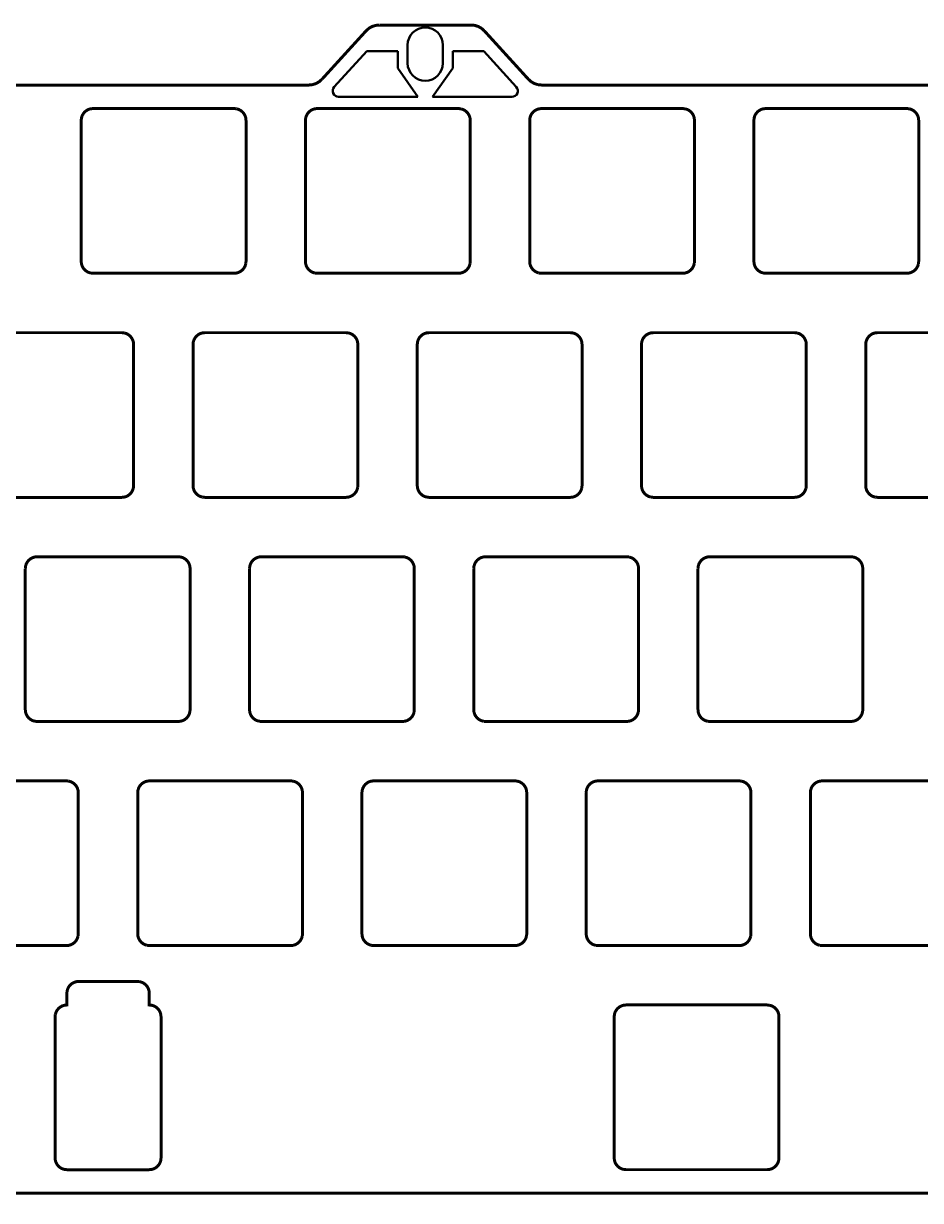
# Model space of a CAD drawing. Header units: millimetres. Extents: x -9 to 695, y -239 to 113.
# Drawn here: x 63.9 to 140.1, y -228.9 to -128.8 of the extents above; entities that cross this region are included whole.
import ezdxf

# ---------------------------------------------------------------- set-up
doc = ezdxf.new("R2010")
doc.units = ezdxf.units.MM
doc.layers.add('Board Outline Layer', color=6, linetype='Continuous', true_color=0xff00ff)

msp = doc.modelspace()

# ---------------------------------------------------------------- linework, layer by layer
at = {"layer": 'Board Outline Layer', "lineweight": 50}
for p, q in [((96.56958818215566, -132.189853638426), (96.56958818215567, -130.6587681954168)), ((99.56958818215566, -130.6587681954168), (99.56958818215566, -132.189853638426)), ((90.33513612059552, -134.2146193684268), (93.10193842009484, -131.1769236395093)), ((95.72599615287622, -131.1769236395093), (93.10193842009481, -131.1769236395092)), ((95.72599615287622, -132.6258479667461), (95.72599615287622, -131.1769236395093)), ((100.4131802114351, -132.6258479667461), (100.4131802114351, -131.1769236395093)), ((100.4131802114351, -131.1769236395093), (103.0372379442165, -131.1769236395092)), ((105.8040402437158, -134.2146193684268), (103.0372379442165, -131.1769236395093)), ((97.44866913266041, -135.0513061135178), (95.72599615287622, -132.6258479667461)), ((98.69050723165091, -135.0513061135178), (100.4131802114351, -132.6258479667461)), ((90.70478735578898, -135.0513061135178), (93.7159407861598, -135.0513061135178)), ((95.0793164016121, -135.0513061135178), (93.7159407861598, -135.0513061135178)), ((95.08555904503783, -135.0512671414021), (97.4486646631251, -135.0512980926705)), ((101.0536173192735, -135.0512671414021), (98.69051170118622, -135.0512980926705)), ((101.0598599626992, -135.0513061135178), (102.4232355781515, -135.0513061135178)), ((105.4343890085223, -135.0513061135178), (102.4232355781515, -135.0513061135178))]:
    msp.add_line(p, q, dxfattribs=at)
at = {"layer": 'Board Outline Layer', "lineweight": 25}
for p, q in [((97.17876563691156, -135.0381994897702), (95.0793164016121, -135.0513061135178)), ((97.4486646631251, -135.0512980926705), (95.08555904503457, -135.0512671414021)), ((98.69051170118622, -135.0512980926705), (101.0536173192768, -135.0512671414021)), ((98.96041072739976, -135.0381994897702), (101.0598599626992, -135.0513061135178))]:
    msp.add_line(p, q, dxfattribs=at)
at = {"layer": 'Board Outline Layer', "const_width": 0.254000508001016}
for points in [[(89.29143222584374, -133.5612883334823), (93.04375633049195, -129.4412730934518), (93.28561561421051, -129.2274046657149), (93.53786351870633, -129.0831577772212), (93.84147032591994, -128.983945178796), (94.15290034878, -128.9512553134162)], [(94.15290034878, -128.9512553134162), (100.0636191702176, -128.9512553134162)], [(100.0636191702176, -128.9512553134162), (101.9735759901313, -128.9512553134162), (102.2661591752976, -128.9800335709728), (102.5712645855085, -129.0754107617271), (102.8491919413632, -129.2332974775006), (103.0829740089273, -129.4417810944678)], [(103.0829740089273, -129.4417810944678), (106.8319707069207, -133.5610343329743), (107.0500047429888, -133.7579101267258), (107.3259508948811, -133.9193274495605), (107.6298117026027, -134.0186162481381)], [(18.67903700105328, -134.0186162481381), (18.99046702391332, -134.0513569136194), (88.18228820755571, -134.0513569136194), (88.5032432494658, -134.0166350441757), (88.77957040212007, -133.9272014653085), (89.05752315802559, -133.7695179499415), (89.29143222584374, -133.5612883334823)], [(107.6298117026027, -134.0186162481381), (107.9413687257167, -134.0513569136194), (177.1330629091051, -134.0513569136194), (177.453916350812, -134.0166350441757), (177.7302435034663, -133.9272014653085), (178.008170859321, -133.7695179499415), (178.2422069273931, -133.5612883334823)], [(82.05229074756078, -136.0741915592887), (81.83847311992552, -136.0513061135178), (69.83867632033193, -136.0513061135178), (69.63715231728392, -136.0716515542087), (69.46064736427401, -136.1252202613461), (69.27449039196007, -136.2254234617525), (69.13570451438831, -136.3399014907086), (69.01962628223185, -136.4772649654356), (68.91718787735503, -136.6619995349047), (68.8554149538092, -136.8681209471475), (68.83867632033193, -137.0513061135178)], [(82.82186148670228, -149.2345928800914), (82.8384731199255, -149.051407713721), (82.8384731199255, -137.0513061135178), (82.81825467948865, -136.849756710419), (82.76468597235123, -136.6732771574599), (82.6809674049141, -136.5122916354889), (82.54987774273476, -136.3484105077266), (82.38764761827453, -136.2153904416865), (82.22777969853868, -136.1298684706425), (82.05229074756078, -136.0741915592887)], [(99.56356837011603, -136.0513061135178), (88.88871442040814, -136.0513061135178), (88.6871904173601, -136.0716515542087), (88.5106854643502, -136.1252202613461), (88.34969994237917, -136.2088118285293), (88.18586961471851, -136.3399014907086), (88.06966438230806, -136.4772649654356), (87.96722597743123, -136.6619995349047), (87.91152366602661, -136.8375392859842), (87.8887144204081, -137.0513061135178)], [(99.56356837011603, -136.0513061135178), (100.888739820459, -136.0513061135178), (101.102455847891, -136.0741915592887)], [(101.8720011869817, -149.2345928800914), (101.8887652205097, -149.051407713721), (101.8887652205097, -137.0513061135178), (101.8684197798188, -136.849756710419), (101.8148256726306, -136.6732771574599), (101.7312341054475, -136.5122916354889), (101.6001444432682, -136.3484105077266), (101.4379397188587, -136.2153904416865), (101.2780717991229, -136.1298684706425), (101.102455847891, -136.0741915592887)], [(120.1527225484244, -136.0741915592887), (119.9390319210431, -136.0513061135178), (107.9388795207383, -136.0513061135178), (107.7373301176395, -136.0716515542087), (107.5608505646804, -136.1252202613461), (107.3998650427094, -136.2088118285293), (107.2360347150487, -136.3399014907086), (107.102963848907, -136.5021824152705), (107.0175180780154, -136.6619995349047), (106.9556181542156, -136.8681209471475), (106.9388795207384, -137.0513061135178)], [(120.9222932875659, -149.2345928800914), (120.9390319210431, -149.051407713721), (120.9390319210431, -137.0513061135178), (120.918711880403, -136.849756710419), (120.8651177732148, -136.6732771574599), (120.7813992057777, -136.5122916354889), (120.6503095435984, -136.3484105077266), (120.4879778189349, -136.2153904416865), (120.3282368994531, -136.1298684706425), (120.1527225484244, -136.0741915592887)], [(139.2027606485006, -136.0741915592887), (138.9889430208653, -136.0513061135178), (126.9891716213226, -136.0513061135178), (126.7874952179697, -136.0716515542087), (126.6110156650106, -136.1252202613461), (126.4248586926967, -136.2254234617525), (126.2860728151249, -136.3399014907086), (126.1530019489832, -136.5021824152705), (126.0675561780916, -136.6619995349047), (126.011726866433, -136.8375392859842), (125.9889176208145, -137.0513061135178)], [(139.9661337752468, -149.2651491412039), (139.9889430208653, -149.051407713721), (139.9889430208653, -137.0513061135178), (139.9686229802252, -136.849756710419), (139.915028873037, -136.6732771574599), (139.8314373058539, -136.5122916354889), (139.7003476436746, -136.3484105077266), (139.5381175192143, -136.2153904416865), (139.3782749995293, -136.1298684706425), (139.2027606485006, -136.0741915592887)], [(68.83867632033193, -137.0513061135178), (68.83842231982393, -149.051407713721), (68.8587677605148, -149.2530079169214), (68.91233646765222, -149.4294366697789), (69.01256506810942, -149.6155174419405), (69.1271446972687, -149.7543033195122), (69.28937482172893, -149.8873233855524), (69.44924274146479, -149.9728453565963), (69.62473169244267, -150.0285222679501)], [(87.8887144204081, -137.0513061135178), (87.8887144204081, -149.051407713721), (87.90893286084501, -149.2530079169214), (87.96250156798243, -149.4294366697789), (88.04622013541956, -149.5904729918516), (88.17730979759888, -149.7543033195122), (88.33953992205915, -149.8873233855524), (88.49940784179495, -149.9728453565963), (88.67489679277287, -150.0285222679501)], [(106.9388795207384, -137.0513061135178), (106.9388795207384, -149.051407713721), (106.9592249614292, -149.2530079169214), (107.0127936685666, -149.4294366697789), (107.0963852357498, -149.5904729918516), (107.2274748979291, -149.7543033195122), (107.3897050223893, -149.8873233855524), (107.5495729421252, -149.9728453565963), (107.7251888933571, -150.0285222679501)], [(125.9889176208145, -137.0513061135178), (125.9889176208145, -149.051407713721), (126.0092630615054, -149.2530079169214), (126.0628317686428, -149.4294366697789), (126.146423335826, -149.5904729918516), (126.2776399982593, -149.7543033195122), (126.4398701227195, -149.8873233855524), (126.5997380424554, -149.9728453565963), (126.7752269934333, -150.0285222679501)], [(69.62473169244267, -150.0285222679501), (69.83842231982392, -150.051407713721), (81.83847311992552, -150.051407713721), (82.04012412322754, -150.0310622730302), (82.21660367618664, -149.9774935658927), (82.37758919815768, -149.8939019987096), (82.54144492586914, -149.7628123365303), (82.65752315802561, -149.6254488618033), (82.75996156290238, -149.4407142923342), (82.82186148670228, -149.2345928800914)], [(88.67489679277287, -150.0285222679501), (88.88871442040814, -150.051407713721), (100.888739820459, -150.051407713721), (101.0902892235577, -150.0310622730302), (101.2667687765168, -149.9774935658927), (101.4529257488308, -149.8772649654355), (101.5915846261485, -149.7628123365303), (101.7078152586098, -149.6254488618033), (101.8101266632326, -149.4407142923342), (101.8720011869817, -149.2345928800914)], [(107.7251888933571, -150.0285222679501), (107.9388795207383, -150.051407713721), (119.9390319210431, -150.051407713721), (120.1404543238879, -150.0310622730302), (120.316933876847, -149.9774935658927), (120.4779193988181, -149.8939019987096), (120.6417497264788, -149.7628123365303), (120.7579549588892, -149.6254488618033), (120.8604187638168, -149.4407142923342), (120.9222932875659, -149.2345928800914)], [(126.7752269934333, -150.0285222679501), (126.9889176208145, -150.051407713721), (138.9889430208653, -150.051407713721), (139.1904924239641, -150.0310622730302), (139.3669719769233, -149.9774935658927), (139.5531289492372, -149.8772649654355), (139.691914826809, -149.7628123365303), (139.8079930589654, -149.6254488618033), (139.910456863893, -149.4407142923342), (139.9661337752468, -149.2651491412039)], [(72.50197324692577, -155.1244074597205), (72.28815561929052, -155.1015220139496), (60.28835881969691, -155.1015220139496), (60.08680941659811, -155.1218674546405), (59.91032986363902, -155.1754361617779), (59.74934434166796, -155.2590277289611), (59.58538701375332, -155.3901935912928), (59.46930878159684, -155.5275570660197), (59.36687037672003, -155.7122916354889), (59.31116806531541, -155.8878313865684), (59.28835881969691, -156.1015220139496)], [(73.27029938357806, -168.2910063929184), (73.28815561929052, -168.1016236141528), (73.28815561929052, -156.1015220139496), (73.26793717885364, -155.8999980109016), (73.21424147146222, -155.7234930578917), (73.1306499042791, -155.5625329359715), (72.99953484204896, -155.39867720826), (72.83733011763952, -155.2656063421183), (72.67746219790368, -155.1800843710743), (72.50197324692577, -155.1244074597205)], [(91.55223994745917, -155.1244074597205), (91.33842231982393, -155.1015220139496), (79.33826991951912, -155.1015220139496), (79.13684751667434, -155.1218674546405), (78.96036796371521, -155.1754361617779), (78.79938244174416, -155.2590277289611), (78.63555211408352, -155.3901935912928), (78.51934688167304, -155.5275570660197), (78.41690847679625, -155.7122916354889), (78.3550085529964, -155.9183368475793), (78.3383969197731, -156.1015220139496)], [(92.32168368634667, -168.2848087805232), (92.33844771987471, -168.1016236141528), (92.33844771987471, -156.1015220139496), (92.31810227918383, -155.8999980109016), (92.2645081719956, -155.7234930578917), (92.18091660481251, -155.5625329359715), (92.04982694263317, -155.39867720826), (91.88759681817291, -155.2656063421183), (91.72775429848788, -155.1800843710743), (91.55223994745917, -155.1244074597205)], [(110.6021510472814, -155.1244074597205), (110.3884604199001, -155.1015220139496), (98.38856202010331, -155.1015220139496), (98.18701261700451, -155.1218674546405), (98.01053306404542, -155.1754361617779), (97.84954754207436, -155.2590277289611), (97.68571721441373, -155.3901935912928), (97.56951198200325, -155.5275570660197), (97.46707357712643, -155.7122916354889), (97.41137126572183, -155.8878313865684), (97.38856202010332, -156.1015220139496)], [(111.3657781745356, -168.3153904416865), (111.3887144204081, -168.1016236141528), (111.3887144204081, -156.1015220139496), (111.368394379768, -155.8999980109016), (111.3146732723258, -155.7234930578917), (111.2310817051427, -155.5625329359715), (111.0998650427094, -155.39867720826), (110.9376349182491, -155.2656063421183), (110.7777923985641, -155.1800843710743), (110.6021510472814, -155.1244074597205)], [(129.6524431478656, -155.1244074597205), (129.4386255202303, -155.1015220139496), (117.4387271204336, -155.1015220139496), (117.2371777173347, -155.1218674546405), (117.0606981643756, -155.1754361617779), (116.8997126424046, -155.2590277289611), (116.7358823147439, -155.3901935912928), (116.6028114486022, -155.552423715753), (116.5173402776598, -155.7122916354889), (116.4554657539108, -155.9183368475793), (116.4388541206876, -156.1015220139496)], [(130.4158162746118, -168.3153904416865), (130.4386255202303, -168.1016236141528), (130.4386255202303, -156.1015220139496), (130.4183054795902, -155.8999980109016), (130.364711372402, -155.7234930578917), (130.2811198052189, -155.5625329359715), (130.1500301430396, -155.39867720826), (129.9878000185793, -155.2656063421183), (129.8279320988435, -155.1800843710743), (129.6524431478656, -155.1244074597205)], [(148.7026082481958, -155.1244074597205), (148.4889176208145, -155.1015220139496), (136.4887652205097, -155.1015220139496), (136.2873428176649, -155.1218674546405), (136.1108632647058, -155.1754361617779), (135.9498777427348, -155.2590277289611), (135.7860474150741, -155.3901935912928), (135.6698421826637, -155.5275570660197), (135.567378377736, -155.7122916354889), (135.505503853987, -155.9183368475793), (135.4887652205097, -156.1015220139496)], [(78.3383969197731, -156.1015220139496), (78.3383969197731, -168.1016236141528), (78.3573707577208, -168.2970770050596), (78.409948862877, -168.4740137589331), (78.49267682833295, -168.6356088821234), (78.62277588853105, -168.8002520114096), (78.7842694115181, -168.934262679431), (78.94350232998394, -169.0206990523037), (79.14901414100756, -169.0837673784404)], [(97.38856202010332, -156.1015220139496), (97.38856202010332, -168.1016236141528), (97.407662858305, -168.2970770050596), (97.46011396320723, -168.4740137589331), (97.54284192866314, -168.6356088821234), (97.67294098886128, -168.8002520114096), (97.83440911179751, -168.934262679431), (97.99366743031415, -169.0206990523037), (98.19917924133777, -169.0837673784404)], [(116.4388541206876, -156.1015220139496), (116.4386001201796, -168.1016236141528), (116.4575739581272, -168.2970770050596), (116.5101520632834, -168.4740137589331), (116.5928800287393, -168.6356088821234), (116.7231060891915, -168.8002520114096), (116.8845742121277, -168.934262679431), (117.0437055303904, -169.0206990523037), (117.249344341668, -169.0837673784404)], [(135.4887652205097, -156.1015220139496), (135.4887652205097, -168.1016236141528), (135.5078660587114, -168.2970770050596), (135.5604441638676, -168.4740137589331), (135.6430451290695, -168.6356088821234), (135.7732711895217, -168.8002520114096), (135.9346123122039, -168.934262679431), (136.0938706307205, -169.0206990523037), (136.2995094419982, -169.0837673784404)], [(60.09884904067738, -169.0837673784404), (60.28810481918893, -169.1016236141528), (72.28815561929052, -169.1016236141528), (72.48360901019731, -169.0825989761036), (72.66059656417241, -169.0300716710489), (72.82219168736263, -168.947343705593), (72.98678401654732, -168.8172446453949), (73.103725850431, -168.6805669720396), (73.20728185754301, -168.496518203942), (73.27029938357806, -168.2910063929184)], [(79.14901414100756, -169.0837673784404), (79.33826991951912, -169.1016236141528), (91.33842231982393, -169.1016236141528), (91.53997172292273, -169.0813543736144), (91.71645127588182, -169.0277856664769), (91.90260824819579, -168.9275062659181), (92.04126712551356, -168.8130282369621), (92.17436339170607, -168.6507981125018), (92.2598091625976, -168.490930192766), (92.32168368634667, -168.2848087805232)], [(98.19917924133777, -169.0837673784404), (98.38856202010331, -169.1016236141528), (110.3884604199001, -169.1016236141528), (110.5900098229989, -169.0813543736144), (110.766489375958, -169.0277856664769), (110.952646348272, -168.9275062659181), (111.0914322258437, -168.8130282369621), (111.2245030919855, -168.6507981125018), (111.3101012631818, -168.490930192766), (111.3657781745356, -168.3153904416865)], [(117.249344341668, -169.0837673784404), (117.4384731199255, -169.1016236141528), (129.4386255202303, -169.1016236141528), (129.6401749233291, -169.0813543736144), (129.8166544762882, -169.0277856664769), (130.0028114486022, -168.9275062659181), (130.14147032592, -168.8130282369621), (130.2576755583304, -168.6756647622351), (130.360012363004, -168.490930192766), (130.4158162746118, -168.3153904416865)], [(136.2995094419982, -169.0837673784404), (136.4887652205097, -169.1016236141528), (148.4889176208145, -169.1016236141528), (148.6904670239133, -169.0813543736144), (148.8669465768724, -169.0277856664769), (149.0279320988435, -168.9441178991414), (149.1917624265041, -168.8130282369621), (149.3248332926459, -168.6507981125018), (149.4102790635374, -168.490930192766), (149.4721789873373, -168.2848087805232)], [(77.27761459820847, -174.1694163497383), (77.08835881969694, -174.1515601140258), (65.08820641939214, -174.1515601140258), (64.88678401654731, -174.1718547546151), (64.71030446358822, -174.2254742618541), (64.54931894161717, -174.3091420291897), (64.38548861395651, -174.4402824914706), (64.26928338154605, -174.5776459661975), (64.16681957661844, -174.7624313357683), (64.1049450528694, -174.9685781480619), (64.08820641939212, -175.1518141145338)], [(78.07162018621966, -187.3348468805994), (78.08835881969692, -187.151661714229), (78.08835881969692, -175.1518141145338), (78.06925798149526, -174.9562845234747), (78.01667987633904, -174.779373169652), (77.93395191088308, -174.6177780464617), (77.803852850685, -174.4530587170231), (77.64238472774875, -174.3189972489001), (77.4831264092321, -174.2325608760273), (77.27761459820847, -174.1694163497383)], [(96.3277796985387, -174.1694163497383), (96.13852392002714, -174.1515601140258), (84.13847311992552, -174.1515601140258), (83.94301972901874, -174.1706609522275), (83.76603217504365, -174.2231882572821), (83.57926560151047, -174.3223500556057), (83.43987012271953, -174.4360660830378), (83.32290288878508, -174.5727437563931), (83.21947388192707, -174.7568687246431), (83.156329355638, -174.9624313357683), (83.13847311992551, -175.1518141145338)], [(97.11571467440864, -187.3653523416103), (97.13852392002714, -187.151661714229), (97.13852392002714, -175.1518141145338), (97.11942308182543, -174.9562845234747), (97.06697197692324, -174.779373169652), (96.98424401146728, -174.6177780464617), (96.8540179510152, -174.4530587170231), (96.69265142828215, -174.3189972489001), (96.5332915095623, -174.2325608760273), (96.3277796985387, -174.1694163497383)], [(115.3779447988689, -174.1694163497383), (115.1885620201033, -174.1515601140258), (103.1886382202557, -174.1515601140258), (102.9871142172077, -174.1718547546151), (102.8106346642486, -174.2254742618541), (102.6496491422776, -174.3091420291897), (102.4857934145661, -174.4402824914706), (102.3527225484244, -174.6025888160833), (102.2672767775328, -174.7624313357683), (102.205376853733, -174.9685781480619), (102.1887652205097, -175.1518141145338)], [(116.1718233866261, -187.3348468805994), (116.1885620201033, -187.151661714229), (116.1885620201033, -175.1518141145338), (116.1694611819017, -174.9562845234747), (116.1170100769995, -174.779373169652), (116.0342821115435, -174.6177780464617), (115.9041830513454, -174.4530587170231), (115.7426895283584, -174.3189972489001), (115.5834566098925, -174.2325608760273), (115.3779447988689, -174.1694163497383)], [(134.4281098991991, -174.1694163497383), (134.2388541206875, -174.1515601140258), (122.2386763203319, -174.1515601140258), (122.0371523172839, -174.1718547546151), (121.860774364528, -174.2254742618541), (121.6746173922141, -174.3257536624129), (121.5359585148963, -174.4402824914706), (121.4027606485006, -174.6025888160833), (121.3173148776091, -174.7624313357683), (121.2554149538092, -174.9685781480619), (121.2386763203319, -175.1518141145338)], [(135.2221154872103, -187.3348468805994), (135.2388541206875, -187.151661714229), (135.2388541206875, -175.1518141145338), (135.2197532824859, -174.9562845234747), (135.1671751773297, -174.779373169652), (135.0845742121277, -174.6177780464617), (134.9543481516756, -174.4530587170231), (134.7929816289426, -174.3189972489001), (134.6337487104767, -174.2325608760273), (134.4281098991991, -174.1694163497383)], [(64.08820641939212, -175.1518141145338), (64.08820641939212, -187.151661714229), (64.1073072575938, -187.3470643050342), (64.15988536275, -187.5240518590093), (64.24248632795195, -187.685596182098), (64.37271238840408, -187.8502393113842), (64.50926306150542, -187.9671811452679), (64.69331182960295, -188.0706863522783), (64.89882364062657, -188.133754678415)], [(83.13847311992551, -175.1518141145338), (83.13847311992551, -187.151661714229), (83.1575739581272, -187.3470643050342), (83.21005046308024, -187.5240518590093), (83.29277842853615, -187.685596182098), (83.42287748873429, -187.8502393113842), (83.58434561167051, -187.9842245793548), (83.74360393018715, -188.0706863522783), (83.94909034115996, -188.133754678415)], [(102.1887652205097, -175.1518141145338), (102.1885112200017, -187.151661714229), (102.2074850579494, -187.3470643050342), (102.2600885631564, -187.5240518590093), (102.3428165286123, -187.685596182098), (102.4730425890645, -187.8502393113842), (102.6343837117467, -187.9842245793548), (102.7936420302634, -188.0706863522783), (102.9992554414902, -188.133754678415)], [(121.2386763203319, -175.1518141145338), (121.2386763203319, -187.151661714229), (121.2577771585336, -187.3470643050342), (121.3102536634866, -187.5240518590093), (121.3929562288917, -187.685596182098), (121.5231822893439, -187.8502393113842), (121.6597329624452, -187.9671811452679), (121.8437817305427, -188.0706863522783), (122.0494205418204, -188.133754678415)], [(64.89882364062657, -188.133754678415), (65.08820641939214, -188.1516109141274), (77.08835881969694, -188.1516109141274), (77.28978122254173, -188.1313162735381), (77.46626077550083, -188.0777475664007), (77.62724629747187, -187.9941559992176), (77.79107662513253, -187.8630155369367), (77.907281857543, -187.7256520622097), (78.0097202624198, -187.5409174927406), (78.07162018621966, -187.3348468805994)], [(83.94909034115996, -188.133754678415), (84.13847311992552, -188.1516109141274), (96.13852392002714, -188.1516109141274), (96.34004792307515, -188.1313162735381), (96.51655287608504, -188.0777475664007), (96.67753839805607, -187.9941559992176), (96.8413687257167, -187.8630155369367), (96.95757395812721, -187.7256520622097), (97.06001236300402, -187.5409174927406), (97.11571467440864, -187.3653523416103)], [(102.9992554414902, -188.133754678415), (103.1884096197985, -188.1516109141274), (115.1885620201033, -188.1516109141274), (115.3900860231514, -188.1313162735381), (115.5665909761613, -188.0777475664007), (115.7275764981323, -187.9941559992176), (115.8914068257929, -187.8630155369367), (116.0076120582034, -187.7256520622097), (116.1099234628262, -187.5409174927406), (116.1718233866261, -187.3348468805994)], [(122.0494205418204, -188.133754678415), (122.2386763203319, -188.1516109141274), (134.2388541206875, -188.1516109141274), (134.4403781237355, -188.1313162735381), (134.6168576766947, -188.0777475664007), (134.7778431986657, -187.9941559992176), (134.9416989263771, -187.8630155369367), (135.0577771585336, -187.7256520622097), (135.1602155634104, -187.5409174927406), (135.2221154872103, -187.3348468805994)], [(67.7775383980561, -193.2198862506781), (67.58815561929053, -193.2020300149656), (55.58810481918891, -193.2020300149656), (55.38658081614091, -193.2223246555549), (55.21020286338501, -193.2758933626923), (55.02404589107107, -193.3761727632511), (54.88526001349931, -193.4906507922072), (54.75218914735757, -193.6528555166166), (54.66674337646603, -193.8127234363525), (54.60484345266619, -194.0187940484937), (54.58810481918893, -194.2019792148641)], [(86.8278050985895, -193.2198862506781), (86.63842231982393, -193.2020300149656), (74.63826991951913, -193.2020300149656), (74.43672051642032, -193.2223246555549), (74.26024096346121, -193.2758933626923), (74.09925544149017, -193.3595357299771), (73.93542511382951, -193.4906507922072), (73.80235424768779, -193.6528555166166), (73.71690847679623, -193.8127234363525), (73.65500855299639, -194.0187940484937), (73.63826991951913, -194.2019792148641)], [(105.8779701989197, -193.2198862506781), (105.6887144204082, -193.2020300149656), (93.68856202010332, -193.2020300149656), (93.48701261700451, -193.2223246555549), (93.31053306404542, -193.2758933626923), (93.14954754207437, -193.3595357299771), (92.98571721441373, -193.4906507922072), (92.86951198200327, -193.6279888668833), (92.76717517732966, -193.8127234363525), (92.7053006535806, -194.0187940484937), (92.6885620201033, -194.2019792148641)], [(124.9280082989959, -193.2198862506781), (124.7386255202304, -193.2020300149656), (112.7386001201796, -193.2020300149656), (112.5370507170807, -193.2223246555549), (112.3605711641216, -193.2758933626923), (112.1995856421506, -193.3595357299771), (112.0357553144899, -193.4906507922072), (111.9195500820795, -193.6279888668833), (111.8172132774058, -193.8127234363525), (111.761409365798, -193.9882885874828), (111.7386001201796, -194.2019792148641)], [(143.9780463990721, -193.2198862506781), (143.7886636203066, -193.2020300149656), (131.7887652205097, -193.2020300149656), (131.5872158174109, -193.2223246555549), (131.4107362644518, -193.2758933626923), (131.2497507424808, -193.3595357299771), (131.0859204148201, -193.4906507922072), (130.9528495486784, -193.6528555166166), (130.867378377736, -193.8127234363525), (130.805503853987, -194.0187940484937), (130.7887652205097, -194.2019792148641)], [(68.57151858601647, -206.3850627810312), (68.5881556192905, -206.2018776146608), (68.5881556192905, -194.2019792148641), (68.56905478108884, -194.0065766240589), (68.51657827613582, -193.8296652702361), (68.41749267796463, -193.6428732966522), (68.30375125048178, -193.5034270177596), (68.14241012779952, -193.3694671498399), (67.9830248090289, -193.2829545768147), (67.7775383980561, -193.2198862506781)], [(73.63826991951913, -194.2019792148641), (73.63826991951913, -206.2018776146608), (73.65861536021, -206.4034270177596), (73.71218406734742, -206.5799065707187), (73.79577563453057, -206.7408920926898), (73.92699229696387, -206.9047986205028), (74.08922242142413, -207.037818686543), (74.24909034115994, -207.1233152575361), (74.42457929213788, -207.1790175689407)], [(87.62168368634664, -206.3850627810312), (87.63842231982392, -206.2018776146608), (87.63842231982392, -194.2019792148641), (87.61934688167305, -194.0065766240589), (87.56687037672003, -193.8296652702361), (87.4841424112641, -193.6680447469951), (87.354043351066, -193.5034270177596), (87.21736567771063, -193.3864597838252), (87.03331690961309, -193.2829545768147), (86.8278050985895, -193.2198862506781)], [(92.6885620201033, -194.2019792148641), (92.6885620201033, -206.2018776146608), (92.70888206074343, -206.4034270177596), (92.76247616793164, -206.5799065707187), (92.84606773511474, -206.7408920926898), (92.97715739729409, -206.9047986205028), (93.13938752175436, -207.037818686543), (93.29925544149017, -207.1233152575361), (93.47487139272208, -207.1790175689407)], [(106.6719757869309, -206.3850627810312), (106.6887144204081, -206.2018776146608), (106.6887144204081, -194.2019792148641), (106.6696135822064, -194.0065766240589), (106.6170354770503, -193.8296652702361), (106.5343075115943, -193.6680447469951), (106.4040814511422, -193.5034270177596), (106.2675307780408, -193.3864597838252), (106.0834820099433, -193.2829545768147), (105.8779701989197, -193.2198862506781)], [(111.7386001201796, -194.2019792148641), (111.7386001201796, -206.2018776146608), (111.7588185606164, -206.4034270177596), (111.8125142680078, -206.5799065707187), (111.896105835191, -206.7408920926898), (112.0273224976243, -206.9047986205028), (112.1895526220846, -207.037818686543), (112.3492935415664, -207.1233152575361), (112.5249094927983, -207.1790175689407)], [(125.7207692845178, -206.3912095933248), (125.7386255202303, -206.2018776146608), (125.7386255202303, -194.2019792148641), (125.7195246820286, -194.0065766240589), (125.6670735771264, -193.8296652702361), (125.5843456116705, -193.6680447469951), (125.4542465514724, -193.5034270177596), (125.317568878117, -193.3864597838252), (125.1335201100195, -193.2829545768147), (124.9280082989959, -193.2198862506781)], [(130.7887652205097, -194.2019792148641), (130.7887652205097, -206.2018776146608), (130.8090852611498, -206.4034270177596), (130.8626793683381, -206.5799065707187), (130.9462709355212, -206.7408920926898), (131.0773605977005, -206.9047986205028), (131.2395907221608, -207.037818686543), (131.3995602420997, -207.1233152575361), (131.5750745931284, -207.1790175689407)], [(55.37441419180766, -207.1790175689407), (55.58810481918891, -207.2019030147116), (67.58815561929053, -207.2019030147116), (67.78980662259254, -207.1815575740208), (67.96628617555164, -207.1279634668325), (68.15231614761157, -207.0277602664262), (68.29110202518333, -206.9132314373685), (68.4072056573906, -206.7758679626415), (68.50964406226743, -206.5911333931724), (68.57151858601647, -206.3850627810312)], [(74.42457929213788, -207.1790175689407), (74.63826991951913, -207.2019030147116), (86.63842231982393, -207.2019030147116), (86.83997172292275, -207.1815575740208), (87.01645127588183, -207.1279634668325), (87.20260824819579, -207.0277602664262), (87.34126712551355, -206.9132314373685), (87.45747235792399, -206.7758679626415), (87.5598091625976, -206.5911333931724), (87.62168368634664, -206.3850627810312)], [(93.47487139272208, -207.1790175689407), (93.68856202010332, -207.2019030147116), (105.6887144204082, -207.2019030147116), (105.8901368232529, -207.1815575740208), (106.066616376212, -207.1279634668325), (106.252646348272, -207.0277602664262), (106.3914322258437, -206.9132314373685), (106.5076374582542, -206.7758679626415), (106.6101012631818, -206.5911333931724), (106.6719757869309, -206.3850627810312)], [(112.5249094927983, -207.1790175689407), (112.7386001201796, -207.2019030147116), (124.7386255202304, -207.2019030147116), (124.9341043111879, -207.18280217651), (125.1110664651122, -207.1302748714554), (125.2978584386962, -207.0311130731318), (125.4372539174871, -206.9174478458013), (125.5542211514216, -206.780770172446), (125.6576501582796, -206.5967214043484), (125.7207692845178, -206.3912095933248)], [(131.5750745931284, -207.1790175689407), (131.7887652205097, -207.2019030147116), (143.7886636203066, -207.2019030147116), (143.9902130234053, -207.1815575740208), (144.1666925763645, -207.1279634668325), (144.3529765489324, -207.0277602664262), (144.4917624265041, -206.9132314373685), (144.6249602928999, -206.7510013129082), (144.7105330640454, -206.5911333931724), (144.7724329878453, -206.3850627810312)], [(68.43659479146817, -210.2685019479095), (68.23057497942858, -210.330452671811), (68.04578960985785, -210.4328910766878), (67.90850233528329, -210.5490963090982), (67.79402430632715, -210.6878313865684), (67.69379570586995, -210.8739883588823), (67.64009999847858, -211.0503409115875), (67.61988155804175, -211.2517633144323), (67.61988155804175, -212.2522713154483), (67.42442816713498, -212.2712959534975), (67.24744061315985, -212.3238740586537), (67.08584548996959, -212.4065512240081), (66.92125316078494, -212.5366502842062), (66.78719169266199, -212.6980676070408), (66.70075531978927, -212.8573767256591), (66.63773779375418, -213.0629393367843)], [(67.636620191519, -211.0687051483159), (67.69852011531881, -210.8627107363271), (67.78396588621035, -210.7028936166928), (67.91703675235212, -210.540612692131), (68.08086708001275, -210.4093960296977), (68.24185260198382, -210.3257282623621), (68.41833215494293, -210.2721595552247), (68.61988155804175, -210.2517633144323), (73.61977995783849, -210.2517633144323), (73.80306672441208, -210.2685019479095)], [(73.80306672441208, -210.2685019479095), (74.00908653645166, -210.330452671811), (74.1938719060224, -210.4328910766878), (74.33115918059696, -210.5490963090982), (74.4456372095531, -210.6878313865684), (74.5458658100103, -210.8739883588823), (74.59956151740167, -211.0503409115875), (74.61977995783849, -211.2517633144323), (74.61977995783849, -212.2522713154483), (74.81523334874527, -212.2712959534975), (74.99222090272039, -212.3238740586537), (75.15381602591066, -212.4065512240081), (75.3184083550953, -212.5366502842062), (75.45246982321825, -212.6980676070408), (75.53890619609098, -212.8573767256591), (75.60192372212606, -213.0629393367843)], [(75.60192372212606, -213.0629393367843), (75.61977995783849, -213.2522713154483), (75.62026255880374, -225.2521189151435)], [(127.3093082989959, -212.2696195501447), (127.1199255202304, -212.2517633144323), (115.1199001201796, -212.2517633144323), (114.9183507170807, -212.2720579550216), (114.7418711641216, -212.325626662159), (114.5808856421506, -212.4092690294437), (114.4170553144899, -212.5403840916738), (114.3008500820795, -212.67772216635), (114.1985132774058, -212.8624567358191), (114.142709365798, -213.0380218869494), (114.1199001201796, -213.2517125143307)], [(128.1020692845178, -225.4409428927914), (128.1199255202303, -225.2516109141275), (128.1199255202303, -213.2517125143307), (128.1008246820286, -213.0563099235255), (128.0483735771264, -212.8793985697028), (127.9656456116705, -212.7177780464617), (127.8355465514724, -212.5531603172263), (127.698868878117, -212.4361930832918), (127.5148201100195, -212.3326878762814), (127.3093082989959, -212.2696195501447)], [(114.1199001201796, -213.2517125143307), (114.1199001201796, -225.2516109141275), (114.1401185606164, -225.4531603172263), (114.1938142680078, -225.6296398701854), (114.2774058351909, -225.7906253921564), (114.4086224976243, -225.9545319199695), (114.5708526220846, -226.0875519860096), (114.7305935415664, -226.1730485570028), (114.9062094927983, -226.2287508684074)], [(114.9062094927983, -226.2287508684074), (115.1199001201796, -226.2516363141783), (127.1199255202304, -226.2516363141783), (127.3154043111879, -226.2325354759766), (127.4923664651122, -226.180008170922), (127.6791584386962, -226.0808463725984), (127.8185539174871, -225.9671811452679), (127.9355211514216, -225.8305034719126), (128.0389501582796, -225.646454703815), (128.1020692845178, -225.4409428927914)], [(219.5924482278758, -228.741882694671), (219.3586661603116, -228.5337800784658), (219.0808404046601, -228.3761473632003), (218.7757349944493, -228.2808463725983), (218.4833042095877, -228.2521189151434), (47.64078452454834, -228.2521189151434), (47.32925290148509, -228.2848087805232)]]:
    msp.add_lwpolyline(points, dxfattribs=at)
msp.add_lwpolyline([(66.63773779375418, -213.0629393367843), (66.61988155804175, -213.2522713154483), (66.6194360820412, -225.2520817915571, 0.4142244356615931), (67.61943608135212, -226.2521189151434), (74.62038955905774, -226.2521189151434), (74.82168496164851, -226.2317734744526), (74.99816451460768, -226.1782047673152), (75.15915003657867, -226.094613200132), (75.32298036423933, -225.9635235379527), (75.43918559664985, -225.8261600632257), (75.54164940157744, -225.6414254937566), (75.59745331318521, -225.4658603426263), (75.62026255880374, -225.2521189151435)], format="xyb", dxfattribs=at)
at = {"layer": 'Board Outline Layer', "lineweight": 50}
for centre, radius, start, end in [((98.06958818215566, -130.6587681954168), 1.5, 6.361109362927034e-15, 180), ((98.06958818215566, -132.189853638426), 1.5, 180, 6.361109362927034e-15), ((90.70478735578898, -134.5513061135178), 0.5, 137.672030603819, 270), ((95.0793164016121, -134.5513061135178), 0.5, 270, 270.715372828772), ((101.0598599626992, -134.5513061135178), 0.5, 269.2846271712279, 270), ((105.4343890085223, -134.5513061135178), 0.5, 270, 42.32796939618102)]:
    msp.add_arc(centre, radius, start, end, dxfattribs=at)

doc.saveas('drawing.dxf')
